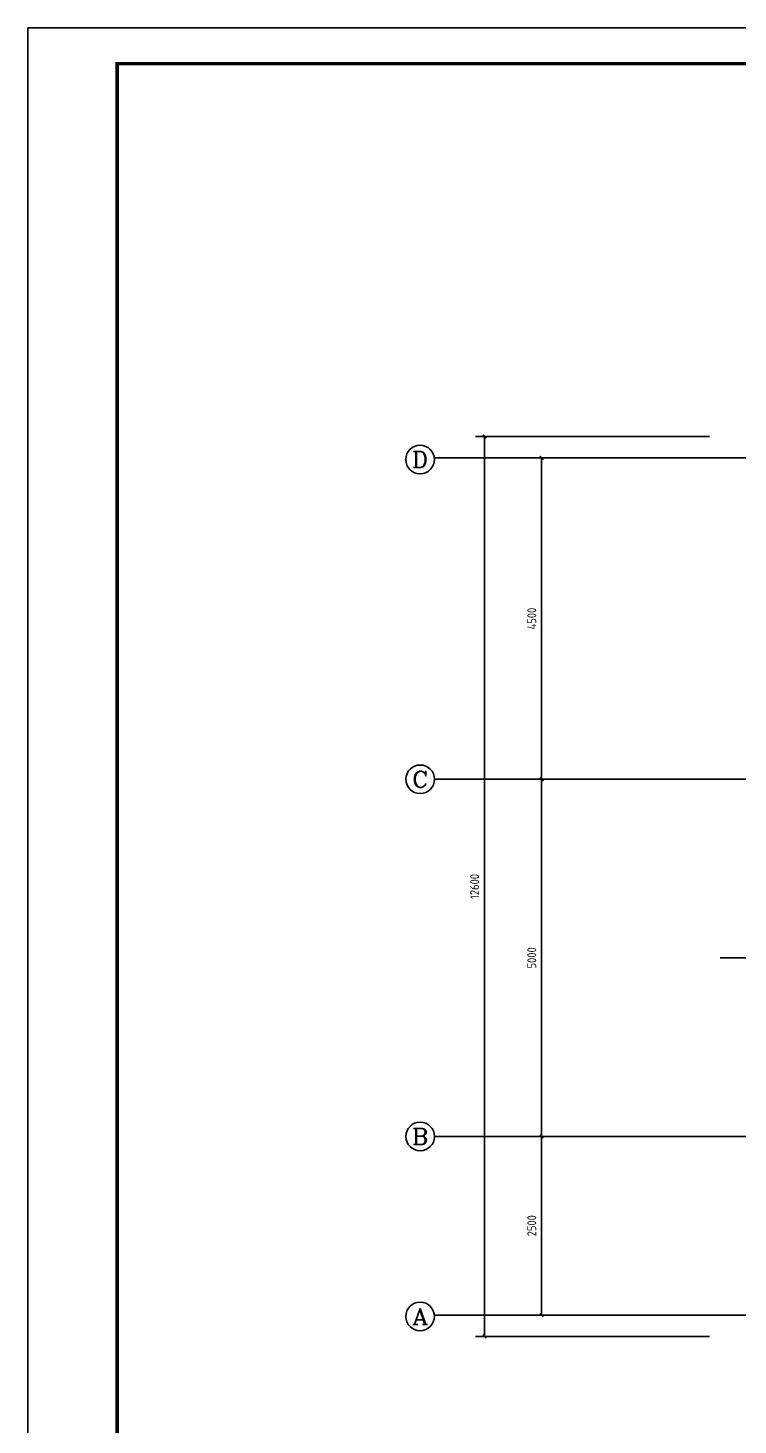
# Model space of a CAD drawing. Extents: x 5136380 to 5447195, y -425726 to -253846.
# Drawn here: x 5210716 to 5220657, y -391235 to -371675 of the extents above; entities that cross this region are included whole.
import ezdxf
from ezdxf.enums import TextEntityAlignment as Align

# ---------------------------------------------------------------- set-up
doc = ezdxf.new("R2010")
doc.units = 0
doc.header["$LTSCALE"] = 1000
doc.header["$MEASUREMENT"] = 0
doc.linetypes.add('DOTE', pattern=[2.42, 2, -0.2, 0.02, -0.2])
doc.layers.get('0').update_dxf_attribs({"linetype": 'CONTINUOUS'})
doc.layers.get('Defpoints').update_dxf_attribs({"linetype": 'CONTINUOUS'})
for name, color, linetype in [('AXIS', 3, 'CONTINUOUS'), ('AXIS_TEXT', 7, 'CONTINUOUS'), ('DOTE', 252, 'CONTINUOUS'), ('PUB_TITLE', 4, 'CONTINUOUS')]:
    doc.layers.add(name, color=color, linetype=linetype)
doc.styles.add('_TCH_AXIS', font='COMPLEX', dxfattribs={"bigfont": 'GBCBIG'})
doc.styles.add('COMPLEX', font='COMPLEX')
doc.styles.add('sceie', font='sceie.shx', dxfattribs={"bigfont": 'sceic.shx'})
doc.dimstyles.new('副本 STANDARD', dxfattribs={"dimscale": 50, "dimtxt": 2.5, "dimasz": 1, "dimexe": 2.5, "dimexo": 3, "dimgap": 1.5, "dimtad": 1, "dimdec": 0, "dimzin": 0, "dimdsep": 46, "dimtxsty": 'sceie', "dimblk": 'ARCHTICK', "dimcen": 0.09, "dimadec": 0, "dimazin": 0, "dimtfac": 1, "dimtdec": 0, "dimtix": 1, "dimtmove": 2, "dimatfit": 3, "dimfxl": 0, "dimtolj": 1, "dimtzin": 0, "dimarcsym": 0})

# ---------------------------------------------------------------- blocks, each defined once
blk = doc.blocks.new('_ArchTick')
at = {"color": 0, "linetype": 'ByBlock', "const_width": 0.4}
blk.add_lwpolyline([(-0.5, -0.5), (0.5, 0.5)], dxfattribs=at)
blk = doc.blocks.new('*D146')
at = {"color": 0, "lineweight": -2, "transparency": 16777216}
for p, q in [((5220257, -387194), (5217782, -387194)), ((5217907, -389694), (5217907, -387194)), ((5220257, -389694), (5217782, -389694))]:
    blk.add_line(p, q, dxfattribs=at)
at = {"layer": 'Defpoints', "color": 0, "transparency": 16777216}
for p in [(5217907, -387194), (5220407, -387194), (5220407, -389694)]:
    blk.add_point(p, dxfattribs=at)
at = {"color": 0, "lineweight": -2, "transparency": 16777216, "xscale": 50, "yscale": 50, "zscale": 50}
for p, rotation in [((5217907, -387194), 90), ((5217907, -389694), 270)]:
    blk.add_blockref('_ArchTick', p, dxfattribs=dict(at, rotation=rotation))
at = {"color": 0, "transparency": 16777216, "insert": (5217769, -388444), "char_height": 125, "attachment_point": 5, "rotation": 90, "style": 'sceie'}
blk.add_mtext('\\A1;2500', dxfattribs=at)
blk = doc.blocks.new('*D147')
at = {"color": 0, "lineweight": -2, "transparency": 16777216}
for p, q in [((5220257, -377694), (5217782, -377694)), ((5217907, -382194), (5217907, -377694)), ((5220257, -382194), (5217782, -382194))]:
    blk.add_line(p, q, dxfattribs=at)
at = {"layer": 'Defpoints', "color": 0, "transparency": 16777216}
for p in [(5217907, -377694), (5220407, -377694), (5220407, -382194)]:
    blk.add_point(p, dxfattribs=at)
at = {"color": 0, "lineweight": -2, "transparency": 16777216, "xscale": 50, "yscale": 50, "zscale": 50}
for p, rotation in [((5217907, -377694), 90), ((5217907, -382194), 270)]:
    blk.add_blockref('_ArchTick', p, dxfattribs=dict(at, rotation=rotation))
at = {"color": 0, "transparency": 16777216, "insert": (5217769, -379944), "char_height": 125, "attachment_point": 5, "rotation": 90, "style": 'sceie'}
blk.add_mtext('\\A1;4500', dxfattribs=at)
blk = doc.blocks.new('*D148')
at = {"color": 0, "lineweight": -2, "transparency": 16777216}
for p, q in [((5220257, -377394), (5216982, -377394)), ((5217107, -389994), (5217107, -377394)), ((5220257, -389994), (5216982, -389994))]:
    blk.add_line(p, q, dxfattribs=at)
at = {"layer": 'Defpoints', "color": 0, "transparency": 16777216}
for p in [(5217107, -377394), (5220407, -377394), (5220407, -389994)]:
    blk.add_point(p, dxfattribs=at)
at = {"color": 0, "lineweight": -2, "transparency": 16777216, "xscale": 50, "yscale": 50, "zscale": 50}
for p, rotation in [((5217107, -377394), 90), ((5217107, -389994), 270)]:
    blk.add_blockref('_ArchTick', p, dxfattribs=dict(at, rotation=rotation))
at = {"color": 0, "transparency": 16777216, "insert": (5216969, -383694), "char_height": 125, "attachment_point": 5, "rotation": 90, "style": 'sceie'}
blk.add_mtext('\\A1;12600', dxfattribs=at)
blk = doc.blocks.new('_AXISO')
blk.add_circle((0, 0), 0.5)
at = {"layer": 'AXIS_TEXT', "style": 'COMPLEX', "width": 1.041667}
blk.add_attdef('A', text='', height=0.56, dxfattribs=at).set_placement((-0.25, -0.28), (0.25, -0.28), align=Align.FIT)
blk = doc.blocks.new('*D132')
at = {"color": 0, "lineweight": -2, "transparency": 16777216}
for p, q in [((5217907, -382194), (5218032, -382194)), ((5217907, -382194), (5217907, -387194)), ((5217907, -387194), (5218032, -387194))]:
    blk.add_line(p, q, dxfattribs=at)
at = {"layer": 'Defpoints', "color": 0, "transparency": 16777216}
for p in [(5217907, -382194), (5217907, -387194), (5217907, -387194)]:
    blk.add_point(p, dxfattribs=at)
at = {"color": 0, "lineweight": -2, "transparency": 16777216, "xscale": 50, "yscale": 50, "zscale": 50}
for p, rotation in [((5217907, -382194), 90), ((5217907, -387194), 270)]:
    blk.add_blockref('_ArchTick', p, dxfattribs=dict(at, rotation=rotation))
at = {"color": 0, "transparency": 16777216, "insert": (5217769, -384694), "char_height": 125, "attachment_point": 5, "rotation": 90, "style": 'sceie'}
blk.add_mtext('\\A1;5000', dxfattribs=at)

msp = doc.modelspace()

# ---------------------------------------------------------------- linework, layer by layer
at = {"layer": 'AXIS', "color": 0}
for p, q in [((5220406.7, -377694.3), (5216406.7, -377694.3)), ((5220406.7, -382194.3), (5216406.7, -382194.3)), ((5220406.7, -387194.3), (5216406.7, -387194.3)), ((5220406.7, -389694.3), (5216406.7, -389694.3))]:
    msp.add_line(p, q, dxfattribs=at)
at = {"layer": 'DOTE', "linetype": 'DOTE'}
for p, q in [((5220406.7, -377694.3), (5240806.7, -377694.3)), ((5220406.7, -382194.3), (5240806.7, -382194.3)), ((5220406.7, -384694.3), (5228706.7, -384694.3)), ((5220406.7, -387194.3), (5240806.7, -387194.3)), ((5220406.7, -389694.3), (5240806.7, -389694.3))]:
    msp.add_line(p, q, dxfattribs=at)
at = {"layer": 'PUB_TITLE', "color": 4}
msp.add_lwpolyline([(5210715.7, -401375), (5252765.7, -401375), (5252765.7, -371675), (5210715.7, -371675)], close=True, dxfattribs=at)
at = {"layer": 'PUB_TITLE', "color": 4, "const_width": 50}
msp.add_lwpolyline([(5211965.7, -400875), (5252265.7, -400875), (5252265.7, -372175), (5211965.7, -372175)], close=True, dxfattribs=at)

# ---------------------------------------------------------------- block references
at = {"layer": 'AXIS', "color": 0}
ref = msp.add_blockref('_AXISO', (5216205.4, -377716.9), dxfattribs=dict(at, xscale=400, yscale=400, zscale=400))
ref.add_attrib('A', 'D', dxfattribs={"layer": 'AXIS_TEXT', "color": 0, "height": 226.3, "style": '_TCH_AXIS', "width": 1.235294}).set_placement((5216092.3, -377830), (5216318.6, -377830), align=Align.FIT)
ref = msp.add_blockref('_AXISO', (5216206.7, -382194.3), dxfattribs=dict(at, xscale=400, yscale=400, zscale=400))
ref.add_attrib('A', 'C', dxfattribs={"layer": 'AXIS_TEXT', "color": 0, "height": 226.3, "style": '_TCH_AXIS', "width": 1.4}).set_placement((5216093.6, -382307.4), (5216319.9, -382307.4), align=Align.FIT)
ref = msp.add_blockref('_AXISO', (5216206.7, -387194.3), dxfattribs=dict(at, xscale=400, yscale=400, zscale=400))
ref.add_attrib('A', 'B', dxfattribs={"layer": 'AXIS_TEXT', "color": 0, "height": 226.3, "style": '_TCH_AXIS', "width": 1.235294}).set_placement((5216093.6, -387307.4), (5216319.9, -387307.4), align=Align.FIT)
ref = msp.add_blockref('_AXISO', (5216205.8, -389713.9), dxfattribs=dict(at, xscale=400, yscale=400, zscale=400))
ref.add_attrib('A', 'A', dxfattribs={"layer": 'AXIS_TEXT', "color": 0, "height": 226.3, "style": '_TCH_AXIS', "width": 1.166667}).set_placement((5216092.6, -389827.1), (5216318.9, -389827.1), align=Align.FIT)

# ---------------------------------------------------------------- dimensions: what is measured, and where the dimension line sits
at = {"color": 0}
for p1, p2, distance, picture, middle in [((5220406.7, -389994.3), (5220406.7, -377394.3), 3300, '*D148', (5216969.2, -383694.3)), ((5220406.7, -382194.3), (5220406.7, -377694.3), 2500, '*D147', (5217769.2, -379944.3)), ((5220406.7, -389694.3), (5220406.7, -387194.3), 2500, '*D146', (5217769.2, -388444.3))]:
    dim = msp.add_aligned_dim(p1=p1, p2=p2, distance=distance, dimstyle='副本 STANDARD', dxfattribs=at)
    dim.commit()
    dim.dimension.update_dxf_attribs({"geometry": picture, "text_midpoint": middle})
dim = msp.add_linear_dim(base=(5217906.7, -387194.3), p1=(5217906.7, -382194.3), p2=(5217906.7, -387194.3), angle=90, dimstyle='副本 STANDARD', dxfattribs=at)
dim.commit()
dim.dimension.update_dxf_attribs({"geometry": '*D132', "text_midpoint": (5217769.2, -384694.3)})

doc.saveas('drawing.dxf')
